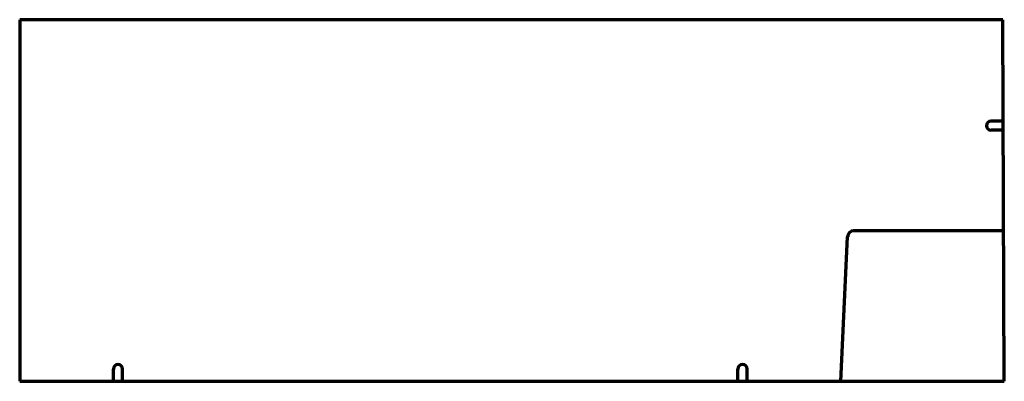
# Model space of a CAD drawing. Header units: inches. Extents: x 0 to 80.1, y 0 to 29.4.
import ezdxf

# ---------------------------------------------------------------- set-up
doc = ezdxf.new("R2010")
doc.units = ezdxf.units.IN
doc.header["$MEASUREMENT"] = 0
doc.layers.add('1', color=7, linetype='Continuous')

msp = doc.modelspace()

# ---------------------------------------------------------------- linework, layer by layer
at = {"color": 7, "lineweight": 90}
for p, q in [((80, 29.438), (0, 29.438)), ((0, 29.438), (0, 0)), ((80.107, 0), (80, 29.438)), ((0, 0), (80.107, 0))]:
    msp.add_line(p, q, dxfattribs=at)
at = {"layer": '1', "color": 7, "lineweight": 90}
for p, q in [((80.03, 21.187), (79.03, 21.184)), ((80.033, 20.438), (79.033, 20.434)), ((80.062, 12.25), (67.853, 12.25)), ((66.812, 0), (67.353, 11.773)), ((7.625, 0), (7.625, 1)), ((8.375, 0), (8.375, 1)), ((58.438, 0), (58.438, 1)), ((59.188, 0), (59.188, 1))]:
    msp.add_line(p, q, dxfattribs=at)
for centre, radius, start, end in [((79.031, 20.809), 0.375, 90.20835, 270.20835), ((67.853, 11.75), 0.5, 90, 177.37092), ((8, 1), 0.375, 0, 180), ((58.812, 1), 0.375, 0, 180)]:
    msp.add_arc(centre, radius, start, end, dxfattribs=at)

doc.saveas('drawing.dxf')
